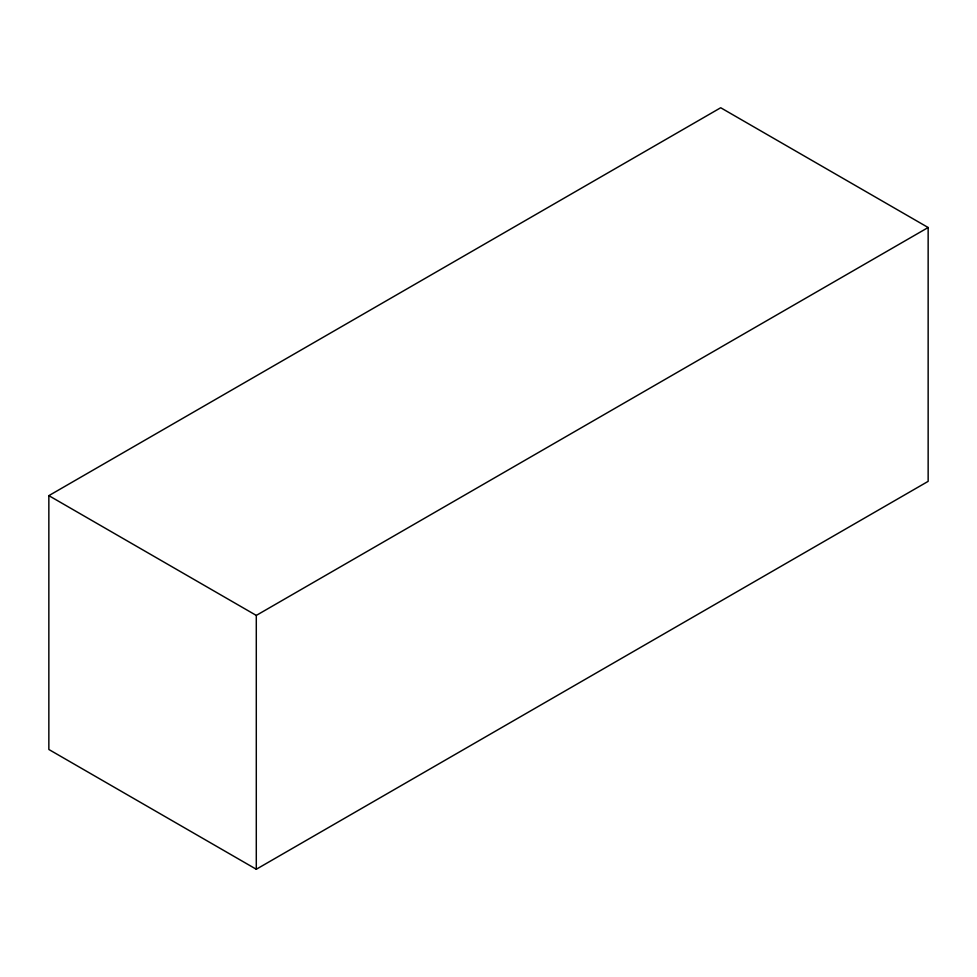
<?xml version="1.0" encoding="UTF-8"?>
<svg xmlns="http://www.w3.org/2000/svg" width="977" height="977" viewBox="0 0 977 977"><rect width="100%" height="100%" fill="white"/><g stroke="black" fill="none" stroke-linecap="round" stroke-linejoin="round"><path stroke-width="1.47" d="M48.85 495.644L720.708 107.751L928.15 227.519L928.15 481.356L256.292 869.249L48.85 749.481L48.85 495.644L256.292 615.412L928.15 227.519M256.292 615.412L256.292 869.249"/></g></svg>
